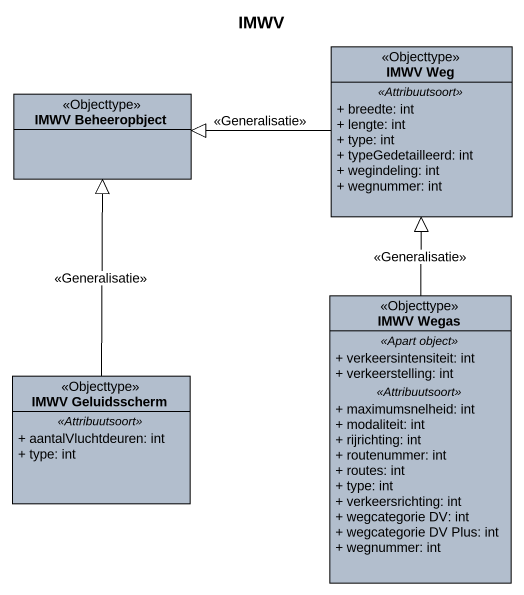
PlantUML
@startuml
title IMWV
hide circle
hide empty members
skinparam classAttributeIconSize 0
class "IMWV Weg" as IMWV_Weg <<Objecttype>> #B2BECD {
  .. <<Attribuutsoort>> ..
  + breedte: int
  + lengte: int
  + type: int
  + typeGedetailleerd: int
  + wegindeling: int
  + wegnummer: int
}
class "IMWV Beheeropbject" as IMWV_Beheeropbject <<Objecttype>> #B2BECD
class "IMWV Wegas" as IMWV_Wegas <<Objecttype>> #B2BECD {
  .. <<Apart object>> ..
  + verkeersintensiteit: int
  + verkeerstelling: int
  .. <<Attribuutsoort>> ..
  + maximumsnelheid: int
  + modaliteit: int
  + rijrichting: int
  + routenummer: int
  + routes: int
  + type: int
  + verkeersrichting: int
  + wegcategorie DV: int
  + wegcategorie DV Plus: int
  + wegnummer: int
}
class "IMWV Geluidsscherm" as IMWV_Geluidsscherm <<Objecttype>> #B2BECD {
  .. <<Attribuutsoort>> ..
  + aantalVluchtdeuren: int
  + type: int
}
IMWV_Weg -left-|> IMWV_Beheeropbject : <<Generalisatie>>
IMWV_Wegas -up-|> IMWV_Weg : <<Generalisatie>>
IMWV_Geluidsscherm -up-|> IMWV_Beheeropbject : <<Generalisatie>>
@enduml
